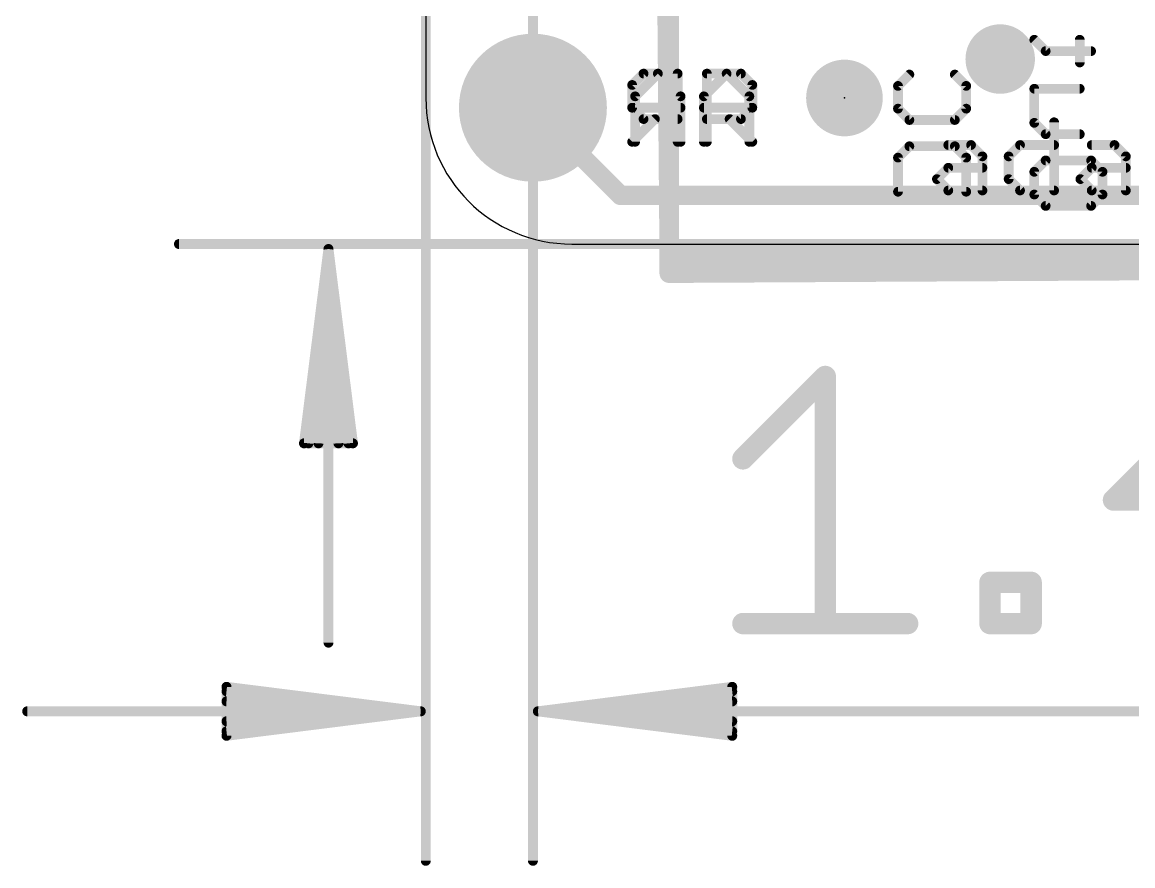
# Model space of a CAD drawing. Extents: x -5.8 to 38.5, y -8.1 to 30.4.
# Drawn here: x -5.27 to 9.22, y -8.11 to 2.89 of the extents above; entities that cross this region are included whole.
import ezdxf

# ---------------------------------------------------------------- set-up
doc = ezdxf.new("R2010")
doc.units = 0
for name, color, linetype in [('1', 12, 'CONTINUOUS'), ('16', 132, 'CONTINUOUS'), ('17', 110, 'CONTINUOUS'), ('18', 110, 'CONTINUOUS'), ('20', 53, 'CONTINUOUS'), ('21', 40, 'CONTINUOUS'), ('22', 6, 'CONTINUOUS'), ('23', 53, 'CONTINUOUS'), ('51', 253, 'CONTINUOUS')]:
    doc.layers.add(name, color=color, linetype=linetype)

# ---------------------------------------------------------------- blocks, each defined once
blk = doc.blocks.new('RECT')
blk.add_solid([(-0.5, -0.5), (0.5, -0.5), (-0.5, 0.5), (0.5, 0.5)])
blk = doc.blocks.new('ROUNDP')
at = {"const_width": 0.5}
blk.add_lwpolyline([(0, -0.25, 1), (0, 0.25, 1), (0, -0.25)], format="xyb", dxfattribs=at)
blk = doc.blocks.new('PIE')
at = {"const_width": 0.5}
blk.add_lwpolyline([(0, -0.25, 1), (0, 0.25, 1), (0, -0.25)], format="xyb", dxfattribs=at)
blk = doc.blocks.new('ROUNDV')
at = {"const_width": 0.5}
blk.add_lwpolyline([(0, -0.25, 1), (0, 0.25, 1), (0, -0.25)], format="xyb", dxfattribs=at)

msp = doc.modelspace()

# ---------------------------------------------------------------- linework, layer by layer
at = {"layer": '1', "const_width": 0.254}
for points in [[(3.048, 14.605), (3.175, -0.127)], [(2.54, 0.635), (1.397, 1.778)], [(15.748, 0.635), (2.54, 0.635)], [(3.175, -0.127), (23.849, -0.2433)]]:
    msp.add_lwpolyline(points, dxfattribs=at)
at = {"layer": '1', "const_width": 0.127}
for points in [[(1.4419, 1.8229, 1), (1.3521, 1.7331)], [(2.54, 0.6985, 1), (2.54, 0.5715)], [(2.4951, 0.5901, 1), (2.5849, 0.6799)], [(3.1754, -0.0635, 1), (3.1746, -0.1905)], [(3.1115, -0.1275, 1), (3.2385, -0.1265)]]:
    msp.add_lwpolyline(points, format="xyb", dxfattribs=at)
at = {"layer": '16', "const_width": 0.254}
for points in [[(3.175, 14.605), (3.175, -0.381)], [(3.175, -0.381), (24.9159, -0.2618)]]:
    msp.add_lwpolyline(points, dxfattribs=at)
at = {"layer": '16', "const_width": 0.127}
for points in [[(3.1747, -0.3175, 1), (3.1753, -0.4445)], [(3.1115, -0.381, 1), (3.2385, -0.381)]]:
    msp.add_lwpolyline(points, format="xyb", dxfattribs=at)
at = {"layer": '20'}
for p, q in [((0, 12.192), (0, 1.905)), ((1.905, 0), (23.495, 0))]:
    msp.add_line(p, q, dxfattribs=at)
msp.add_arc((1.905, 1.905), 1.905, 180, 270, dxfattribs=at)
at = {"layer": '21', "const_width": 0.127}
for points in [[(2.7305, 1.9267), (3.0271, 2.2233)], [(3.0271, 2.2233), (3.3237, 1.9267)], [(3.666, 1.3335), (3.666, 2.2233)], [(3.666, 2.2233), (4.1109, 2.2233)], [(4.1109, 2.2233), (4.2592, 2.075)], [(4.2592, 2.075), (4.2592, 1.7784)], [(2.7305, 1.3335), (2.7305, 1.9267)], [(3.3237, 1.9267), (3.3237, 1.3335)], [(2.7305, 1.7784), (3.3237, 1.7784)], [(4.2592, 1.7784), (4.1109, 1.6301)], [(4.1109, 1.6301), (3.666, 1.6301)], [(3.9626, 1.6301), (4.2592, 1.3335)], [(8.1962, 1.5883), (8.1962, 0.6985)], [(6.8158, 1.2917), (7.1124, 1.2917)], [(7.1124, 1.2917), (7.2607, 1.1434)], [(7.603, 1.1434), (7.7513, 1.2917)], [(7.7513, 1.2917), (8.1962, 1.2917)], [(8.6868, 1.2917), (8.9834, 1.2917)], [(8.9834, 1.2917), (9.1317, 1.1434)], [(7.2607, 1.1434), (7.2607, 0.6985)], [(7.603, 0.8468), (7.603, 1.1434)], [(9.1317, 1.1434), (9.1317, 0.6985)], [(6.6675, 0.8468), (6.8158, 0.9951)], [(6.8158, 0.9951), (7.2607, 0.9951)], [(8.5385, 0.8468), (8.6868, 0.9951)], [(8.6868, 0.9951), (9.1317, 0.9951)], [(6.8158, 0.6985), (6.6675, 0.8468)], [(7.7513, 0.6985), (7.603, 0.8468)], [(8.6868, 0.6985), (8.5385, 0.8468)], [(7.2607, 0.6985), (6.8158, 0.6985)], [(8.1962, 0.6985), (7.7513, 0.6985)], [(9.1317, 0.6985), (8.6868, 0.6985)]]:
    msp.add_lwpolyline(points, dxfattribs=at)
at = {"layer": '21', "const_width": 0.0635}
for points in [[(3.0495, 2.2457, 1), (3.0046, 2.2008)], [(3.0495, 2.2008, 1), (3.0046, 2.2457)], [(3.666, 2.255, 1), (3.666, 2.1915)], [(3.6978, 2.2233, 1), (3.6343, 2.2233)], [(4.1333, 2.2457, 1), (4.0884, 2.2008)], [(4.1109, 2.1915, 1), (4.1109, 2.255)], [(4.2909, 2.075, 1), (4.2274, 2.075)], [(4.2367, 2.0525, 1), (4.2816, 2.0974)], [(2.7623, 1.9267, 1), (2.6987, 1.9267)], [(2.708, 1.9491, 1), (2.753, 1.9042)], [(3.3554, 1.9267, 1), (3.2919, 1.9267)], [(3.3012, 1.9042, 1), (3.3461, 1.9491)], [(2.7305, 1.8101, 1), (2.7305, 1.7466)], [(3.3237, 1.7466, 1), (3.3237, 1.8101)], [(4.2274, 1.7784, 1), (4.2909, 1.7784)], [(4.2816, 1.7559, 1), (4.2367, 1.8008)], [(3.666, 1.6618, 1), (3.666, 1.5983)], [(3.9851, 1.6525, 1), (3.9402, 1.6076)], [(4.0884, 1.6525, 1), (4.1333, 1.6076)], [(4.1109, 1.5983, 1), (4.1109, 1.6618)], [(8.2279, 1.5883, 1), (8.1644, 1.5883)], [(2.6987, 1.3335, 1), (2.7623, 1.3335)], [(3.2919, 1.3335, 1), (3.3554, 1.3335)], [(3.6343, 1.3335, 1), (3.6978, 1.3335)], [(4.2367, 1.311, 1), (4.2816, 1.356)], [(6.8158, 1.3234, 1), (6.8158, 1.2599)], [(7.1348, 1.3141, 1), (7.0899, 1.2692)], [(7.1124, 1.2599, 1), (7.1124, 1.3234)], [(7.7513, 1.3234, 1), (7.7513, 1.2599)], [(7.7738, 1.2692, 1), (7.7289, 1.3141)], [(8.1962, 1.2599, 1), (8.1962, 1.3234)], [(8.6868, 1.3234, 1), (8.6868, 1.2599)], [(9.0059, 1.3141, 1), (8.961, 1.2692)], [(8.9834, 1.2599, 1), (8.9834, 1.3234)], [(7.2924, 1.1434, 1), (7.2289, 1.1434)], [(7.2382, 1.1209, 1), (7.2831, 1.1658)], [(7.6348, 1.1434, 1), (7.5713, 1.1434)], [(7.5806, 1.1658, 1), (7.6255, 1.1209)], [(9.1635, 1.1434, 1), (9.1, 1.1434)], [(9.1093, 1.1209, 1), (9.1542, 1.1658)], [(6.8158, 1.0268, 1), (6.8158, 0.9633)], [(6.8382, 0.9726, 1), (6.7933, 1.0175)], [(7.2607, 0.9633, 1), (7.2607, 1.0268)], [(8.6868, 1.0268, 1), (8.6868, 0.9633)], [(8.7093, 0.9726, 1), (8.6644, 1.0175)], [(9.1317, 0.9633, 1), (9.1317, 1.0268)], [(6.69, 0.8692, 1), (6.645, 0.8243)], [(6.645, 0.8692, 1), (6.69, 0.8243)], [(7.5713, 0.8468, 1), (7.6348, 0.8468)], [(7.6255, 0.8692, 1), (7.5806, 0.8243)], [(8.561, 0.8692, 1), (8.5161, 0.8243)], [(8.5161, 0.8692, 1), (8.561, 0.8243)], [(6.8158, 0.7303, 1), (6.8158, 0.6667)], [(6.7933, 0.676, 1), (6.8382, 0.721)], [(7.2289, 0.6985, 1), (7.2924, 0.6985)], [(7.2607, 0.6667, 1), (7.2607, 0.7303)], [(7.7513, 0.7303, 1), (7.7513, 0.6667)], [(7.7289, 0.676, 1), (7.7738, 0.721)], [(8.1644, 0.6985, 1), (8.2279, 0.6985)], [(8.1962, 0.6667, 1), (8.1962, 0.7303)], [(8.6868, 0.7303, 1), (8.6868, 0.6667)], [(8.6644, 0.676, 1), (8.7093, 0.721)], [(9.1, 0.6985, 1), (9.1635, 0.6985)], [(9.1317, 0.6667, 1), (9.1317, 0.7303)]]:
    msp.add_lwpolyline(points, format="xyb", dxfattribs=at)
at = {"layer": '22', "const_width": 0.0635}
for points in [[(7.96, 2.6875, 1), (7.915, 2.6426)], [(8.5624, 2.665, 1), (8.4989, 2.665)], [(8.0858, 2.5485, 1), (8.0858, 2.485)], [(8.0633, 2.4943, 1), (8.1082, 2.5392)], [(8.679, 2.485, 1), (8.679, 2.5485)], [(8.4989, 2.3684, 1), (8.5624, 2.3684)], [(2.8401, 2.255, 1), (2.8401, 2.1915)], [(2.8626, 2.2008, 1), (2.8177, 2.2457)], [(3.3168, 2.2233, 1), (3.2533, 2.2233)], [(3.285, 2.1915, 1), (3.285, 2.255)], [(3.9464, 2.2457, 1), (3.9015, 2.2008)], [(3.9464, 2.2008, 1), (3.9015, 2.2457)], [(6.3302, 2.1885, 1), (6.2853, 2.2334)], [(6.9234, 2.2334, 1), (6.8785, 2.1885)], [(2.7236, 2.075, 1), (2.6601, 2.075)], [(2.6694, 2.0974, 1), (2.7143, 2.0525)], [(6.1913, 2.0626, 1), (6.1278, 2.0626)], [(6.137, 2.0851, 1), (6.182, 2.0402)], [(7.081, 2.0626, 1), (7.0175, 2.0626)], [(7.0268, 2.0402, 1), (7.0717, 2.0851)], [(7.9375, 2.0578, 1), (7.9375, 1.9943)], [(7.9692, 2.0261, 1), (7.9058, 2.0261)], [(8.5307, 1.9943, 1), (8.5307, 2.0578)], [(3.6591, 1.9267, 1), (3.5956, 1.9267)], [(3.6049, 1.9491, 1), (3.6498, 1.9042)], [(4.2523, 1.9267, 1), (4.1888, 1.9267)], [(4.1981, 1.9042, 1), (4.243, 1.9491)], [(2.6601, 1.7784, 1), (2.7236, 1.7784)], [(2.7143, 1.8008, 1), (2.6694, 1.7559)], [(3.6274, 1.8101, 1), (3.6274, 1.7466)], [(4.2205, 1.7466, 1), (4.2205, 1.8101)], [(6.182, 1.7885, 1), (6.137, 1.7436)], [(6.1278, 1.766, 1), (6.1913, 1.766)], [(7.0175, 1.766, 1), (7.081, 1.766)], [(7.0717, 1.7436, 1), (7.0268, 1.7885)], [(2.8401, 1.6618, 1), (2.8401, 1.5983)], [(2.8177, 1.6076, 1), (2.8626, 1.6525)], [(3.0109, 1.6076, 1), (2.966, 1.6525)], [(3.285, 1.5983, 1), (3.285, 1.6618)], [(6.3078, 1.6495, 1), (6.3078, 1.586)], [(6.2853, 1.5953, 1), (6.3302, 1.6402)], [(6.8785, 1.6402, 1), (6.9234, 1.5953)], [(6.901, 1.586, 1), (6.901, 1.6495)], [(7.96, 1.6036, 1), (7.915, 1.5587)], [(7.9058, 1.5812, 1), (7.9692, 1.5812)], [(8.0858, 1.4647, 1), (8.0858, 1.4012)], [(8.0633, 1.4105, 1), (8.1082, 1.4554)], [(8.5307, 1.4012, 1), (8.5307, 1.4647)], [(2.6694, 1.356, 1), (2.7143, 1.311)], [(3.2533, 1.3335, 1), (3.3168, 1.3335)], [(3.5956, 1.3335, 1), (3.6591, 1.3335)], [(4.1888, 1.3335, 1), (4.2523, 1.3335)], [(6.3078, 1.3072, 1), (6.3078, 1.2437)], [(6.3302, 1.2529, 1), (6.2853, 1.2979)], [(6.9234, 1.2979, 1), (6.8785, 1.2529)], [(6.901, 1.2437, 1), (6.901, 1.3072)], [(6.1913, 1.1271, 1), (6.1278, 1.1271)], [(6.137, 1.1496, 1), (6.182, 1.1047)], [(7.081, 1.1271, 1), (7.0175, 1.1271)], [(7.0268, 1.1047, 1), (7.0717, 1.1496)], [(8.0858, 1.1223, 1), (8.0858, 1.0588)], [(8.1082, 1.0681, 1), (8.0633, 1.113)], [(8.7014, 1.113, 1), (8.6565, 1.0681)], [(8.679, 1.0588, 1), (8.679, 1.1223)], [(7.915, 0.9647, 1), (7.96, 0.9198)], [(7.9692, 0.9423, 1), (7.9058, 0.9423)], [(8.859, 0.9423, 1), (8.7955, 0.9423)], [(8.8048, 0.9198, 1), (8.8497, 0.9647)], [(6.1595, 0.714, 1), (6.1595, 0.6505)], [(7.0493, 0.6505, 1), (7.0493, 0.714)], [(6.1278, 0.6822, 1), (6.1913, 0.6822)], [(7.0175, 0.6822, 1), (7.081, 0.6822)], [(7.96, 0.6681, 1), (7.915, 0.6232)], [(7.9058, 0.6457, 1), (7.9692, 0.6457)], [(8.7955, 0.6457, 1), (8.859, 0.6457)], [(8.8497, 0.6232, 1), (8.8048, 0.6681)], [(8.0858, 0.5291, 1), (8.0858, 0.4656)], [(8.0633, 0.4749, 1), (8.1082, 0.5198)], [(8.6565, 0.5198, 1), (8.7014, 0.4749)], [(8.679, 0.4656, 1), (8.679, 0.5291)]]:
    msp.add_lwpolyline(points, format="xyb", dxfattribs=at)
at = {"layer": '22', "const_width": 0.127}
for points in [[(8.0858, 2.5167), (7.9375, 2.665)], [(8.5307, 2.3684), (8.5307, 2.665)], [(8.679, 2.5167), (8.0858, 2.5167)], [(2.8401, 2.2233), (2.6918, 2.075)], [(3.285, 2.2233), (2.8401, 2.2233)], [(3.285, 1.3335), (3.285, 2.2233)], [(3.924, 2.2233), (3.6274, 1.9267)], [(4.2205, 1.9267), (3.924, 2.2233)], [(6.1595, 2.0626), (6.3078, 2.2109)], [(6.901, 2.2109), (7.0493, 2.0626)], [(2.6918, 2.075), (2.6918, 1.7784)], [(6.1595, 1.766), (6.1595, 2.0626)], [(7.0493, 2.0626), (7.0493, 1.766)], [(7.9375, 1.5812), (7.9375, 2.0261)], [(7.9375, 2.0261), (8.5307, 2.0261)], [(3.6274, 1.9267), (3.6274, 1.3335)], [(4.2205, 1.3335), (4.2205, 1.9267)], [(2.6918, 1.7784), (2.8401, 1.6301)], [(4.2205, 1.7784), (3.6274, 1.7784)], [(6.3078, 1.6177), (6.1595, 1.766)], [(7.0493, 1.766), (6.901, 1.6177)], [(2.9884, 1.6301), (2.6918, 1.3335)], [(2.8401, 1.6301), (3.285, 1.6301)], [(6.901, 1.6177), (6.3078, 1.6177)], [(8.0858, 1.4329), (7.9375, 1.5812)], [(8.5307, 1.4329), (8.0858, 1.4329)], [(6.1595, 1.1271), (6.3078, 1.2754)], [(6.3078, 1.2754), (6.901, 1.2754)], [(6.901, 1.2754), (7.0493, 1.1271)], [(6.1595, 0.6822), (6.1595, 1.1271)], [(7.0493, 1.1271), (7.0493, 0.6822)], [(7.9375, 0.9423), (8.0858, 1.0906)], [(8.0858, 1.0906), (8.679, 1.0906)], [(8.679, 1.0906), (8.8273, 0.9423)], [(7.9375, 0.6457), (7.9375, 0.9423)], [(8.8273, 0.9423), (8.8273, 0.6457)], [(7.0493, 0.6822), (6.1595, 0.6822)], [(8.0858, 0.4974), (7.9375, 0.6457)], [(8.8273, 0.6457), (8.679, 0.4974)], [(8.679, 0.4974), (8.0858, 0.4974)]]:
    msp.add_lwpolyline(points, dxfattribs=at)
at = {"layer": '23'}
msp.add_point((5.461, 1.905), dxfattribs=at)
at = {"layer": '51'}
for points, const_width in [([(0, 6.858), (0, -8.046)], 0.13), ([(1.397, 6.858), (1.397, -8.046)], 0.13), ([(14.097, 0), (-3.22, 0)], 0.13), ([(-1.27, -0.065), (-1.5892, -2.6)], 0.13), ([(-1.27, -0.065), (-1.53, -2.6)], 0.13), ([(-1.27, -0.065), (-1.4, -2.6)], 0.13), ([(-1.27, -0.065), (-1.27, -5.2)], 0.13), ([(-0.9508, -2.6), (-1.27, -0.065)], 0.13), ([(-1.14, -2.6), (-1.27, -0.065)], 0.13), ([(-1.01, -2.6), (-1.27, -0.065)], 0.13), ([(4.1367, -2.8024), (5.2111, -1.7279)], 0.2794), ([(5.2111, -1.7279), (5.2111, -4.9513)], 0.2794), ([(10.5825, -1.7279), (8.9708, -3.3396)], 0.2794), ([(-1.5892, -2.6), (-0.9508, -2.6)], 0.13), ([(8.9708, -3.3396), (11.1197, -3.3396)], 0.2794), ([(7.3595, -4.9513), (7.3595, -4.4141)], 0.2794), ([(7.3595, -4.4141), (7.8967, -4.4141)], 0.2794), ([(7.8967, -4.4141), (7.8967, -4.9513)], 0.2794), ([(4.1367, -4.9513), (6.2856, -4.9513)], 0.2794), ([(7.8967, -4.9513), (7.3595, -4.9513)], 0.2794), ([(-0.065, -6.096), (-2.6, -5.7768)], 0.13), ([(-2.6, -5.7768), (-2.6, -6.4152)], 0.13), ([(-0.065, -6.096), (-2.6, -5.836)], 0.13), ([(1.462, -6.096), (3.997, -5.7768)], 0.13), ([(1.462, -6.096), (3.997, -5.836)], 0.13), ([(3.997, -5.7768), (3.997, -6.4152)], 0.13), ([(-0.065, -6.096), (-2.6, -5.966)], 0.13), ([(1.462, -6.096), (3.997, -5.966)], 0.13), ([(-0.065, -6.096), (-5.2, -6.096)], 0.13), ([(-2.6, -6.4152), (-0.065, -6.096)], 0.13), ([(-2.6, -6.226), (-0.065, -6.096)], 0.13), ([(-2.6, -6.356), (-0.065, -6.096)], 0.13), ([(1.462, -6.096), (13.7441, -6.096)], 0.13), ([(3.997, -6.4152), (1.462, -6.096)], 0.13), ([(3.997, -6.226), (1.462, -6.096)], 0.13), ([(3.997, -6.356), (1.462, -6.096)], 0.13)]:
    msp.add_lwpolyline(points, dxfattribs=dict(at, const_width=const_width))
for points, const_width in [([(-3.22, 0.0325, 1), (-3.22, -0.0325)], 0.065), ([(-1.2375, -0.0667, 1), (-1.3025, -0.0633)], 0.065), ([(-1.2375, -0.0633, 1), (-1.3025, -0.0667)], 0.065), ([(-1.2375, -0.065, 1), (-1.3025, -0.065)], 0.065), ([(-1.2378, -0.0609, 1), (-1.3022, -0.0691)], 0.065), ([(-1.2377, -0.0617, 1), (-1.3023, -0.0683)], 0.065), ([(-1.2377, -0.0683, 1), (-1.3023, -0.0617)], 0.065), ([(-1.2378, -0.0691, 1), (-1.3022, -0.0609)], 0.065), ([(5.281, -1.7279, 1), (5.1413, -1.7279)], 0.1397), ([(5.2605, -1.7773, 1), (5.1618, -1.6786)], 0.1397), ([(-1.6215, -2.5959, 1), (-1.557, -2.6041)], 0.065), ([(-1.5892, -2.5675, 1), (-1.5892, -2.6325)], 0.065), ([(-1.5623, -2.5967, 1), (-1.4977, -2.6033)], 0.065), ([(-1.4325, -2.5983, 1), (-1.3675, -2.6017)], 0.065), ([(-1.1725, -2.6017, 1), (-1.1075, -2.5983)], 0.065), ([(-1.0423, -2.6033, 1), (-0.9777, -2.5967)], 0.065), ([(-0.983, -2.6041, 1), (-0.9185, -2.5959)], 0.065), ([(-0.9508, -2.6325, 1), (-0.9508, -2.5675)], 0.065), ([(4.0873, -2.753, 1), (4.1861, -2.8518)], 0.1397), ([(8.9708, -3.2698, 1), (8.9708, -3.4095)], 0.1397), ([(8.9214, -3.2902, 1), (9.0202, -3.389)], 0.1397), ([(7.3595, -4.3442, 1), (7.3595, -4.4839)], 0.1397), ([(7.4293, -4.4141, 1), (7.2896, -4.4141)], 0.1397), ([(7.9665, -4.4141, 1), (7.8268, -4.4141)], 0.1397), ([(7.8967, -4.4839, 1), (7.8967, -4.3442)], 0.1397), ([(4.1367, -4.8815, 1), (4.1367, -5.0211)], 0.1397), ([(5.1413, -4.9513, 1), (5.281, -4.9513)], 0.1397), ([(6.2856, -5.0211, 1), (6.2856, -4.8815)], 0.1397), ([(7.2896, -4.9513, 1), (7.4293, -4.9513)], 0.1397), ([(7.3595, -4.8815, 1), (7.3595, -5.0211)], 0.1397), ([(7.8268, -4.9513, 1), (7.9665, -4.9513)], 0.1397), ([(7.8967, -5.0211, 1), (7.8967, -4.8815)], 0.1397), ([(-1.3025, -5.2, 1), (-1.2375, -5.2)], 0.065), ([(-2.5959, -5.7445, 1), (-2.6041, -5.809)], 0.065), ([(-2.5675, -5.7768, 1), (-2.6325, -5.7768)], 0.065), ([(-2.5967, -5.8037, 1), (-2.6033, -5.8683)], 0.065), ([(4.0295, -5.7768, 1), (3.9645, -5.7768)], 0.065), ([(4.0011, -5.809, 1), (3.9929, -5.7445)], 0.065), ([(4.0003, -5.8683, 1), (3.9937, -5.8037)], 0.065), ([(-2.5983, -5.9335, 1), (-2.6017, -5.9985)], 0.065), ([(3.9987, -5.9985, 1), (3.9953, -5.9335)], 0.065), ([(-5.2, -6.0635, 1), (-5.2, -6.1285)], 0.065), ([(-0.0609, -6.1282, 1), (-0.0691, -6.0638)], 0.065), ([(-0.0691, -6.1282, 1), (-0.0609, -6.0638)], 0.065), ([(-0.0617, -6.1283, 1), (-0.0683, -6.0637)], 0.065), ([(-0.0683, -6.1283, 1), (-0.0617, -6.0637)], 0.065), ([(-0.0667, -6.1285, 1), (-0.0633, -6.0635)], 0.065), ([(-0.0633, -6.1285, 1), (-0.0667, -6.0635)], 0.065), ([(-0.065, -6.1285, 1), (-0.065, -6.0635)], 0.065), ([(1.462, -6.0635, 1), (1.462, -6.1285)], 0.065), ([(1.4661, -6.0638, 1), (1.4579, -6.1282)], 0.065), ([(1.4603, -6.0635, 1), (1.4637, -6.1285)], 0.065), ([(1.4637, -6.0635, 1), (1.4603, -6.1285)], 0.065), ([(1.4653, -6.0637, 1), (1.4587, -6.1283)], 0.065), ([(1.4587, -6.0637, 1), (1.4653, -6.1283)], 0.065), ([(1.4579, -6.0638, 1), (1.4661, -6.1282)], 0.065), ([(-2.6017, -6.1935, 1), (-2.5983, -6.2585)], 0.065), ([(3.9953, -6.2585, 1), (3.9987, -6.1935)], 0.065), ([(-2.6033, -6.3237, 1), (-2.5967, -6.3883)], 0.065), ([(-2.6041, -6.383, 1), (-2.5959, -6.4475)], 0.065), ([(3.9929, -6.4475, 1), (4.0011, -6.383)], 0.065), ([(3.9937, -6.3883, 1), (4.0003, -6.3237)], 0.065), ([(-2.6325, -6.4152, 1), (-2.5675, -6.4152)], 0.065), ([(3.9645, -6.4152, 1), (4.0295, -6.4152)], 0.065), ([(-0.0325, -8.046, 1), (0.0325, -8.046)], 0.065), ([(1.3645, -8.046, 1), (1.4295, -8.046)], 0.065)]:
    msp.add_lwpolyline(points, format="xyb", dxfattribs=dict(at, const_width=const_width))

# ---------------------------------------------------------------- block references
at = {"layer": '1'}
msp.add_blockref('PIE', (5.461, 1.905), dxfattribs=at)
at = {"layer": '17', "xscale": 1.9304, "yscale": 1.9304}
msp.add_blockref('ROUNDP', (1.397, 1.778), dxfattribs=at)
msp.add_blockref('ROUNDP', (1.397, 1.778), dxfattribs=at)
at = {"layer": '18', "xscale": 0.9064, "yscale": 0.9064}
msp.add_blockref('ROUNDV', (7.493, 2.413), dxfattribs=at)
msp.add_blockref('ROUNDV', (7.493, 2.413), dxfattribs=at)
at = {"layer": '51', "xscale": 0.508, "yscale": 0.508, "rotation": 270}
msp.add_blockref('RECT', (1.397, 1.778), dxfattribs=at)

doc.saveas('drawing.dxf')
